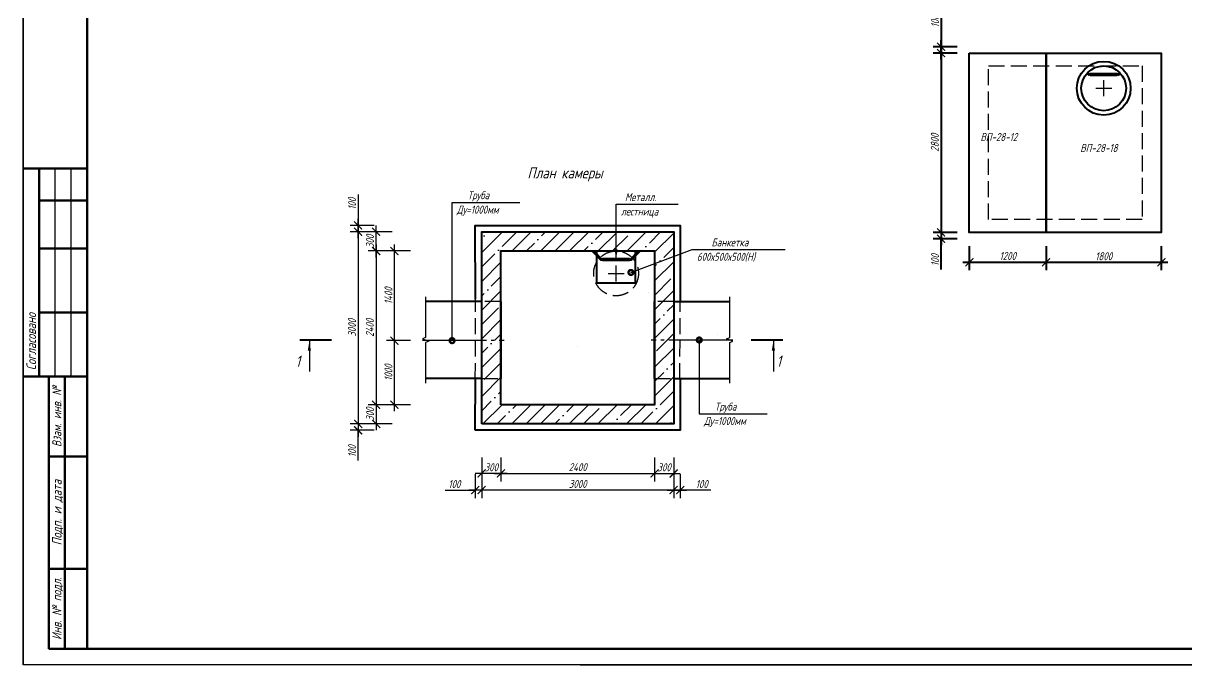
# Model space of a CAD drawing. Header units: millimetres. Extents: x 58188 to 87888, y -57829 to -36829.
# Drawn here: x 58188 to 76366, y -57829 to -47812 of the extents above; entities that cross this region are included whole.
import ezdxf
from ezdxf.enums import TextEntityAlignment as Align

# ---------------------------------------------------------------- set-up
doc = ezdxf.new("R2010")
doc.units = ezdxf.units.MM
doc.set_wipeout_variables(frame=1)
doc.linetypes.add('GOST2.303 4', pattern=[7, 5, -2, 0])
doc.linetypes.add('GOST2.303 5', pattern=[24, 20, -1.5, 1, -1.5])
doc.layers.get('0').update_dxf_attribs({"lineweight": 40})
for name, color, linetype in [('Линии', 7, 'Continuous'), ('Надписи', 7, 'Continuous'), ('СПДС_Надписи', 7, 'Continuous')]:
    doc.layers.add(name, color=color, linetype=linetype)
doc.styles.add('GOST 2.304', font='CS_Gost2304.shx', dxfattribs={"oblique": 15})
doc.dimstyles.new('SPDS', dxfattribs={"dimscale": 50, "dimtxt": 2.5, "dimasz": 2.5, "dimexe": 2.5, "dimexo": 0, "dimtad": 1, "dimdec": 0, "dimrnd": 0.001, "dimdsep": 46, "dimtxsty": 'GOST 2.304', "dimblk": 'ARCHTICK', "dimcen": 2.5, "dimdle": 2, "dimadec": 0, "dimazin": 2, "dimtfac": 1, "dimtdec": 0, "dimtmove": 1, "dimatfit": 3, "dimfxl": 5, "dimfxlon": 1, "dimtolj": 1, "dimtzin": 0, "dimarcsym": 0})

# ---------------------------------------------------------------- blocks, each defined once
blk = doc.blocks.new('*U10')
at = {"ltscale": 50}
blk.add_lwpolyline([(-900, 200), (900, 200), (900, -2600), (-900, -2600)], close=True, dxfattribs=at)
blk.add_circle((0, -350), 350, dxfattribs=at)
at = {"layer": 'Линии'}
for p, q in [((-125, -350), (125, -350)), ((0, -475), (0, -225))]:
    blk.add_line(p, q, dxfattribs=at)
at = {"layer": 'Надписи', "ltscale": 50, "style": 'GOST 2.304', "oblique": 15}
blk.add_text('ВП-28-18', height=125, dxfattribs=at).set_placement((-366.5762665930815, -1344.696464021865))
blk = doc.blocks.new('*U11')
at = {"ltscale": 50}
blk.add_lwpolyline([(-600, 200), (600, 200), (600, -2600), (-600, -2600)], close=True, dxfattribs=at)
at = {"layer": 'Надписи', "ltscale": 50, "style": 'GOST 2.304', "oblique": 15}
blk.add_text('ВП-28-12', height=125, dxfattribs=at).set_placement((-426.0178224612429, -1173.416443613702))
blk = doc.blocks.new('_ArchTick')
at = {"color": 0, "linetype": 'ByBlock', "const_width": 0.15}
blk.add_lwpolyline([(-0.5, -0.5), (0.5, 0.5)], dxfattribs=at)
blk = doc.blocks.new('*D246')
at = {"layer": 'Defpoints', "color": 0, "ltscale": 50, "transparency": 16777216}
for p in [(46714.63048477014, -65452.42520917091), (48045.85539628332, -65452.42520917091), (48045.85539628332, -65552.4252091709)]:
    blk.add_point(p, dxfattribs=at)
at = {"layer": 'Надписи', "color": 0, "lineweight": -2, "ltscale": 50, "transparency": 16777216}
for p, q in [((46714.63048477014, -64915.5839760318), (46714.63048477014, -65452.42520917091)), ((46714.63048477014, -65652.4252091709), (46714.63048477014, -65352.42520917091)), ((46964.63048477014, -65452.42520917091), (46589.63048477014, -65452.42520917091)), ((46964.63048477014, -65552.4252091709), (46589.63048477014, -65552.4252091709))]:
    blk.add_line(p, q, dxfattribs=at)
at = {"layer": 'Надписи', "color": 0, "lineweight": -2, "ltscale": 50, "transparency": 16777216, "xscale": 125, "yscale": 125, "zscale": 125}
for p, rotation in [((46714.63048477014, -65452.42520917091), 90), ((46714.63048477014, -65552.4252091709), 270)]:
    blk.add_blockref('_ArchTick', p, dxfattribs=dict(at, rotation=rotation))
at = {"layer": 'Надписи', "color": 0, "ltscale": 50, "transparency": 16777216, "insert": (46620.88048477015, -65058.83318216354), "char_height": 125, "attachment_point": 5, "rotation": 90, "style": 'GOST 2.304'}
blk.add_mtext('\\A1;100', dxfattribs=at)
blk = doc.blocks.new('*D247')
at = {"layer": 'Defpoints', "color": 0, "ltscale": 50, "transparency": 16777216}
for p in [(48045.85539628332, -65552.4252091709), (46714.63048477014, -68352.4252091709), (48045.85539628332, -68352.4252091709)]:
    blk.add_point(p, dxfattribs=at)
at = {"layer": 'Надписи', "color": 0, "lineweight": -2, "ltscale": 50, "transparency": 16777216}
for p, q in [((46964.63048477014, -65552.4252091709), (46589.63048477014, -65552.4252091709)), ((46714.63048477014, -65452.4252091709), (46714.63048477014, -68452.4252091709)), ((46964.63048477014, -68352.4252091709), (46589.63048477014, -68352.4252091709))]:
    blk.add_line(p, q, dxfattribs=at)
at = {"layer": 'Надписи', "color": 0, "lineweight": -2, "ltscale": 50, "transparency": 16777216, "xscale": 125, "yscale": 125, "zscale": 125}
for p, rotation in [((46714.63048477014, -65552.4252091709), 90), ((46714.63048477014, -68352.4252091709), 270)]:
    blk.add_blockref('_ArchTick', p, dxfattribs=dict(at, rotation=rotation))
at = {"layer": 'Надписи', "color": 0, "ltscale": 50, "transparency": 16777216, "insert": (46616.03919540007, -66952.42520917089), "char_height": 125, "attachment_point": 5, "rotation": 90, "style": 'GOST 2.304'}
blk.add_mtext('\\A1;2800', dxfattribs=at)
blk = doc.blocks.new('*D248')
at = {"layer": 'Defpoints', "color": 0, "ltscale": 50, "transparency": 16777216}
for p in [(46714.63048477014, -68452.4252091709), (48045.85539628332, -68352.4252091709), (48045.85539628332, -68452.4252091709)]:
    blk.add_point(p, dxfattribs=at)
at = {"layer": 'Надписи', "color": 0, "lineweight": -2, "ltscale": 50, "transparency": 16777216}
for p, q in [((46714.63048477014, -68252.4252091709), (46714.63048477014, -68552.4252091709)), ((46964.63048477014, -68352.4252091709), (46589.63048477014, -68352.4252091709)), ((46964.63048477014, -68452.4252091709), (46589.63048477014, -68452.4252091709)), ((46714.63048477014, -68929.72113664162), (46714.63048477014, -68452.4252091709))]:
    blk.add_line(p, q, dxfattribs=at)
at = {"layer": 'Надписи', "color": 0, "lineweight": -2, "ltscale": 50, "transparency": 16777216, "xscale": 125, "yscale": 125, "zscale": 125}
for p, rotation in [((46714.63048477014, -68352.4252091709), 90), ((46714.63048477014, -68452.4252091709), 270)]:
    blk.add_blockref('_ArchTick', p, dxfattribs=dict(at, rotation=rotation))
at = {"layer": 'Надписи', "color": 0, "ltscale": 50, "transparency": 16777216, "insert": (46620.88048477015, -68786.47193050987), "char_height": 125, "attachment_point": 5, "rotation": 90, "style": 'GOST 2.304'}
blk.add_mtext('\\A1;100', dxfattribs=at)
blk = doc.blocks.new('*D249')
at = {"layer": 'Defpoints', "color": 0, "ltscale": 50, "transparency": 16777216}
for p in [(47155.04502928443, -68076.949458285), (48355.04502928443, -68076.949458285), (48355.04502928443, -68819.14570089782)]:
    blk.add_point(p, dxfattribs=at)
at = {"layer": 'Надписи', "color": 0, "lineweight": -2, "ltscale": 50, "transparency": 16777216}
for p, q in [((47155.04502928443, -68569.14570089782), (47155.04502928443, -68944.14570089782)), ((48355.04502928443, -68569.14570089782), (48355.04502928443, -68944.14570089782)), ((47055.04502928443, -68819.14570089782), (48455.04502928443, -68819.14570089782))]:
    blk.add_line(p, q, dxfattribs=at)
at = {"layer": 'Надписи', "color": 0, "lineweight": -2, "ltscale": 50, "transparency": 16777216, "xscale": 125, "yscale": 125, "zscale": 125, "rotation": 180}
blk.add_blockref('_ArchTick', (47155.04502928443, -68819.14570089782), dxfattribs=at)
at = {"layer": 'Надписи', "color": 0, "lineweight": -2, "ltscale": 50, "transparency": 16777216, "xscale": 125, "yscale": 125, "zscale": 125}
blk.add_blockref('_ArchTick', (48355.04502928443, -68819.14570089782), dxfattribs=at)
at = {"layer": 'Надписи', "color": 0, "ltscale": 50, "transparency": 16777216, "insert": (47755.04502928443, -68720.55441152774), "char_height": 125, "attachment_point": 5, "style": 'GOST 2.304'}
blk.add_mtext('\\A1;1200', dxfattribs=at)
blk = doc.blocks.new('*D250')
at = {"layer": 'Defpoints', "color": 0, "ltscale": 50, "transparency": 16777216}
for p in [(48355.04502928443, -68076.949458285), (50155.04502928443, -68076.949458285), (50155.04502928443, -68819.14570089782)]:
    blk.add_point(p, dxfattribs=at)
at = {"layer": 'Надписи', "color": 0, "lineweight": -2, "ltscale": 50, "transparency": 16777216}
for p, q in [((48355.04502928443, -68569.14570089782), (48355.04502928443, -68944.14570089782)), ((50155.04502928443, -68569.14570089782), (50155.04502928443, -68944.14570089782)), ((48255.04502928443, -68819.14570089782), (50255.04502928443, -68819.14570089782))]:
    blk.add_line(p, q, dxfattribs=at)
at = {"layer": 'Надписи', "color": 0, "lineweight": -2, "ltscale": 50, "transparency": 16777216, "xscale": 125, "yscale": 125, "zscale": 125, "rotation": 180}
blk.add_blockref('_ArchTick', (48355.04502928443, -68819.14570089782), dxfattribs=at)
at = {"layer": 'Надписи', "color": 0, "lineweight": -2, "ltscale": 50, "transparency": 16777216, "xscale": 125, "yscale": 125, "zscale": 125}
blk.add_blockref('_ArchTick', (50155.04502928443, -68819.14570089782), dxfattribs=at)
at = {"layer": 'Надписи', "color": 0, "ltscale": 50, "transparency": 16777216, "insert": (49255.04502928443, -68725.39570089782), "char_height": 125, "attachment_point": 5, "style": 'GOST 2.304'}
blk.add_mtext('\\A1;1800', dxfattribs=at)
blk = doc.blocks.new('A$C44D17087')
at = {"ltscale": 50}
for p, q in [((2911.505296360701, 3067.368662000066), (2491.505296360701, 3067.368662000066)), ((2491.505296360701, 3047.368662000066), (2911.505296360701, 3047.368662000066))]:
    blk.add_line(p, q, dxfattribs=at)
at = {"color": 7, "linetype": 'Continuous', "ltscale": 50}
for points in [[(2440.182081272389, 3074.549741464638), (2464.434228548838, 3050.297594188203)], [(2478.576364172564, 3064.439729811929), (2453.913868428295, 3089.102225556213)], [(2924.434228548838, 3064.439729811929), (2949.096724293107, 3089.102225556213)], [(2962.828511449014, 3074.549741464638), (2938.576364172564, 3050.297594188203)]]:
    blk.add_lwpolyline(points, dxfattribs=at)
at = {"ltscale": 50}
for centre, radius in [((2701.505296360701, 2841.718950425508), 420), ((2471.505296360701, 3057.368662000066), 10), ((2491.505296360701, 3057.368662000066), 10), ((2911.505296360701, 3057.368662000066), 10), ((2931.505296360701, 3057.368662000066), 10)]:
    blk.add_circle(centre, radius, dxfattribs=at)
at = {"layer": 'Линии', "ltscale": 50}
blk.add_lwpolyline([(601.5052963607013, 3391.718950425508), (3601.505296360701, 3391.718950425508), (3601.505296360701, 591.7189504255075), (601.5052963607013, 591.7189504255075), (601.5052963607013, 3391.718950425508)], dxfattribs=at)
at = {"layer": 'Линии', "linetype": 'GOST2.303 4', "ltscale": 50}
blk.add_lwpolyline([(901.5052963607013, 791.7189504255075), (901.5052963607013, 3191.718950425508), (3301.505296360701, 3191.718950425508), (3301.505296360701, 791.7189504255075)], close=True, dxfattribs=at)
at = {"ltscale": 50}
for name, p in [('*U11', (1201.505296360701, 3191.718950425508)), ('*U10', (2701.505296360701, 3191.718950425508))]:
    blk.add_blockref(name, p, dxfattribs=at)
at = {"layer": 'Надписи', "linetype": 'Continuous', "ltscale": 50, "style": 'GOST 2.304', "oblique": 15}
blk.add_text('План покрытия', height=175, dxfattribs=at).set_placement((1150.093788368409, 4003.986965816992))
at = {"layer": 'Надписи', "ltscale": 50}
for base, p1, p2, picture, middle in [((161.0907518464082, 3491.718950425508), (1492.315663359594, 3391.718950425508), (1492.315663359594, 3491.718950425508), '*D246', (161.0907518464082, 3885.310977432877)), ((161.0907518464082, 491.7189504255075), (1492.315663359594, 591.7189504255075), (1492.315663359594, 491.7189504255075), '*D248', (161.0907518464082, 157.6722290865437))]:
    dim = blk.add_linear_dim(base=base, p1=p1, p2=p2, angle=90, dimstyle='SPDS', override={"dimscale": 50}, dxfattribs=at)
    dim.commit()
    dim.dimension.update_dxf_attribs({"geometry": picture, "text_midpoint": middle, "dimtype": 128, "insert": (-46553.53973292373, 68944.14415959641)})
dim = blk.add_linear_dim(base=(161.0907518464082, 591.7189504255075), p1=(1492.315663359594, 3391.718950425508), p2=(1492.315663359594, 591.7189504255075), angle=90, dimstyle='SPDS', override={"dimscale": 50}, dxfattribs=at)
dim.commit()
dim.dimension.update_dxf_attribs({"geometry": '*D247', "text_midpoint": (62.49946247633488, 1991.718950425522), "insert": (-46553.53973292373, 68944.14415959641)})
for base, p1, p2, picture, middle in [((1801.505296360701, 124.9984586985956), (601.5052963607013, 867.1947013114113), (1801.505296360701, 867.1947013114113), '*D249', (1201.505296360701, 223.589748068669)), ((3601.505296360701, 124.9984586985956), (1801.505296360701, 867.1947013114113), (3601.505296360701, 867.1947013114113), '*D250', (2701.505296360701, 218.7484586985956))]:
    dim = blk.add_linear_dim(base=base, p1=p1, p2=p2, dimstyle='SPDS', override={"dimscale": 50}, dxfattribs=at)
    dim.commit()
    dim.dimension.update_dxf_attribs({"geometry": picture, "text_midpoint": middle, "insert": (-46553.53973292373, 68944.14415959641)})

msp = doc.modelspace()

# ---------------------------------------------------------------- hatches: boundary and pattern name
at = {"layer": 'Линии', "ltscale": 50}
h = msp.add_hatch(dxfattribs=at)
h.set_pattern_fill('ANSI35', color=256, scale=50, style=0)
h.set_pattern_definition([(45, (0, 0), (-224.5064030267288, 224.5064030267288), []), (45, (224.5065, 0), (-224.5064030267288, 224.5064030267288), [396.875, -79.375, 0, -79.375])])
h.paths.add_polyline_path([(68350.17708350174, -51067.73408907466), (65350.17708350174, -51067.73408907466), (65350.17708350174, -54067.73408907466), (68350.17708350174, -54067.73408907466)])
h.paths.add_polyline_path([(68050.17708350174, -51367.73408907466), (68050.17708350174, -53767.73408907466), (65650.17708350174, -53767.73408907466), (65650.17708350174, -51367.73408907466)], flags=16)

# ---------------------------------------------------------------- linework, layer by layer
at = {"ltscale": 50}
for p, q in [((67150.17708350174, -51867.73408907466), (67150.17708350174, -51367.73408907466)), ((67150.17708350174, -51367.73408907466), (67750.17708350174, -51367.73408907466)), ((67750.17708350174, -51367.73408907466), (67750.17708350174, -51867.73408907466)), ((67660.17708350174, -51492.0843775001), (67240.17708350174, -51492.0843775001)), ((67240.17708350174, -51512.0843775001), (67660.17708350174, -51512.0843775001)), ((67750.17708350174, -51867.73408907466), (67150.17708350174, -51867.73408907466)), ((65350.17708350174, -52157.89697487904), (64474.81662131049, -52157.89697487904)), ((65650.17708350174, -52157.89697487904), (65650.17708350174, -52157.89697487904)), ((65650.17708350174, -52157.89697487904), (65650.17708350174, -53357.89697487904)), ((67961.61651289201, -52016.60811205648), (67961.61651289204, -52016.60811205648)), ((68050.17708350174, -52157.89697487904), (68050.17708350175, -52157.89697487904)), ((68050.17708350174, -53357.89697487904), (68050.17708350174, -52157.89697487904)), ((68350.17708350174, -52157.89697487904), (69225.53754569299, -52157.89697487904)), ((68050.17708350174, -52518.86006609278), (68050.17708350174, -52518.86006609278)), ((65650.17708350174, -52767.73408907466), (65650.17708350174, -52767.73408907466)), ((65350.17708350174, -53357.89697487904), (64474.81662131049, -53357.89697487904)), ((65250.17708350174, -54167.73408907466), (65251.71358895331, -53357.89697487904)), ((65650.17708350174, -53357.89697487904), (65650.17708350174, -53357.89697487904)), ((68050.17708350174, -53357.89697487904), (68050.17708350174, -53357.89697487904)), ((68350.17708350174, -53357.89697487904), (69225.53754569298, -53357.89697487904)), ((67750.17708350174, -54167.73408907466), (65250.17708350174, -54167.73408907466))]:
    msp.add_line(p, q, dxfattribs=at)
at = {"lineweight": 25, "ltscale": 50}
for p, q in [((67682.27994928359, -51702.79165102698), (68637.857314599, -51345.60248897105)), ((68637.857314599, -51345.60248897105), (70089.59161540744, -51345.60248897105))]:
    msp.add_line(p, q, dxfattribs=at)
at = {"ltscale": 50}
for points in [[(65254.53005756244, -52120.89009741557), (65250.17708350174, -50967.73408907466), (68450.17708350174, -50967.73408907466), (68451.64472463781, -52157.89697487904)], [(68450.17708350174, -53357.89697487904), (68450.17708350174, -54167.73408907466), (67750.17708350174, -54167.73408907466)]]:
    msp.add_lwpolyline(points, dxfattribs=at)
for points in [[(65350.17708350174, -54067.73408907466), (65350.17708350174, -51067.73408907466), (68350.17708350174, -51067.73408907466), (68350.17708350174, -54067.73408907466)], [(65650.17708350174, -53767.73408907466), (65650.17708350174, -51367.73408907466), (68050.17708350174, -51367.73408907466), (68050.17708350174, -53767.73408907466)]]:
    msp.add_lwpolyline(points, close=True, dxfattribs=at)
at = {"color": 7, "linetype": 'Continuous', "ltscale": 50}
for points in [[(67227.2481513136, -51495.01330968823), (67099.96893070002, -51367.73408907466), (67085.8267950763, -51381.87622469838), (67213.10601568987, -51509.15544531196)], [(67673.10601568987, -51495.01330968823), (67800.38523630345, -51367.73408907466), (67814.52737192718, -51381.87622469838), (67687.2481513136, -51509.15544531196)]]:
    msp.add_lwpolyline(points, dxfattribs=at)
at = {"lineweight": 25, "ltscale": 50, "const_width": 75}
msp.add_lwpolyline([(67701.02994928359, -51702.79165102698, 1), (67663.52994928359, -51702.79165102698, 1)], format="xyb", close=True, dxfattribs=at)
at = {"linetype": 'Continuous', "lineweight": 25, "ltscale": 50, "const_width": 35}
for points in [[(62508.15532294993, -52757.89697487904), (63008.15532294993, -52757.89697487904)], [(70057.52423401695, -52757.89697487904), (69557.52423401695, -52757.89697487904)]]:
    msp.add_lwpolyline(points, dxfattribs=at)
at = {"ltscale": 50}
for centre in [(67220.17708350174, -51502.0843775001), (67240.17708350174, -51502.0843775001), (67660.17708350174, -51502.0843775001), (67680.17708350174, -51502.0843775001)]:
    msp.add_circle(centre, 10, dxfattribs=at)
at = {"layer": 'Линии'}
for p, q in [((67450.17708350174, -51842.73408907466), (67450.17708350174, -51592.73408907466)), ((67325.17708350174, -51717.73408907466), (67575.17708350174, -51717.73408907466))]:
    msp.add_line(p, q, dxfattribs=at)
at = {"layer": 'Линии', "linetype": 'GOST2.303 4', "ltscale": 50}
for p, q in [((65250.17708350174, -53367.73408907466), (65254.53005756244, -52120.89009741557)), ((65650.17708350174, -52157.89697487904), (65350.17708350174, -52157.89697487904)), ((68350.17708350174, -52157.89697487904), (68050.17708350175, -52157.89697487904)), ((68447.29175057712, -53367.22485123019), (68451.64472463781, -52120.3808595711)), ((65350.17708350174, -53357.89697487904), (65650.17708350174, -53357.89697487904)), ((68050.17708350174, -53357.89697487904), (68350.17708350174, -53357.89697487904)), ((67750.17708350174, -54167.73408907466), (66550.17708350174, -54167.73408907466))]:
    msp.add_line(p, q, dxfattribs=at)
at = {"layer": 'Линии', "linetype": 'GOST2.303 5', "ltscale": 50}
for p, q in [((64424.81662131049, -52757.89697487904), (65700.17708350174, -52757.89697487904)), ((69275.53754569299, -52757.89697487904), (68000.17708350174, -52757.89697487904))]:
    msp.add_line(p, q, dxfattribs=at)
at = {"layer": 'Линии', "ltscale": 50}
for points in [[(64474.81662131049, -52082.89597487903), (64474.81662131049, -52716.89697487904), (64424.81662131049, -52738.89697487904), (64524.81662131049, -52776.89697487904), (64474.81662131049, -52798.89697487904), (64474.81662131049, -53432.89797487904)], [(69225.53754569298, -53432.89797487905), (69225.53754569299, -52798.89697487904), (69275.53754569299, -52776.89697487904), (69175.53754569299, -52738.89697487904), (69225.53754569299, -52716.89697487904), (69225.53754569299, -52082.89597487904)]]:
    msp.add_lwpolyline(points, dxfattribs=at)
at = {"layer": 'Линии', "linetype": 'GOST2.303 4', "ltscale": 50}
msp.add_circle((67450.17708350174, -51717.73408907466), 350, dxfattribs=at)
at = {"layer": 'Надписи'}
for p, q in [((58188.12519405676, -57828.77945806133), (58188.12519405676, -36828.77945806133)), ((58188.12523565596, -36828.779456626), (58188.12523565596, -57828.779456626)), ((87888.12519405676, -57828.77945806133), (58188.12519405676, -57828.77945806133)), ((66888.12519405676, -57828.77945806133), (87888.12519405676, -57828.77945806133))]:
    msp.add_line(p, q, dxfattribs=at)
at = {"layer": 'Надписи', "lineweight": 60}
for p, q in [((59188.12519405676, -37078.77945806133), (59188.12519405676, -57578.77945806133)), ((59188.12519405676, -57578.77945806133), (87638.12519405676, -57578.77945806133))]:
    msp.add_line(p, q, dxfattribs=at)
at = {"layer": 'Надписи', "linetype": 'Continuous', "lineweight": 60}
for p, q in [((58188.12519405676, -50078.77945806133), (59188.12519405676, -50078.77945806133)), ((58438.12519405676, -53328.77945806133), (58438.12519405676, -50078.77945806133)), ((58438.12519405676, -50578.77945806133), (59188.12519405676, -50578.77945806133)), ((58438.12519405676, -51328.77945806133), (59188.12519405676, -51328.77945806133)), ((58438.12519405676, -52328.77945806133), (59188.12519405676, -52328.77945806133)), ((58188.12519405676, -53328.77945806133), (59188.12519405676, -53328.77945806133)), ((58588.12519405676, -53328.77945806133), (59188.12519405676, -53328.77945806133)), ((58588.12519405676, -57578.77945806133), (58588.12519405676, -53328.77945806133)), ((58838.12519405676, -57578.77945806133), (58838.12519405676, -53328.77945806133)), ((59188.12519405676, -57578.77945806133), (59188.12519405676, -53328.77945806133)), ((58588.12519405676, -54578.77945806133), (59188.12519405676, -54578.77945806133)), ((58588.12519405676, -56328.77945806133), (59188.12519405676, -56328.77945806133)), ((58588.12519405676, -57578.77945806133), (59188.12519405676, -57578.77945806133))]:
    msp.add_line(p, q, dxfattribs=at)
at = {"layer": 'Надписи', "linetype": 'Continuous', "lineweight": 25}
for p, q in [((58188.12519405676, -53328.77945806133), (58188.12519405676, -50078.77945806133)), ((58688.12519405676, -53328.77945806133), (58688.12519405676, -50078.77945806133)), ((58938.12519405676, -53328.77945806133), (58938.12519405676, -50078.77945806133)), ((59188.12519405676, -53328.77945806133), (59188.12519405676, -50078.77945806133))]:
    msp.add_line(p, q, dxfattribs=at)
at = {"layer": 'Надписи', "ltscale": 50}
for p, q in [((63419.84068073876, -50487.16658602063), (63419.84068073876, -50967.73408907464)), ((64887.66240428468, -52767.73408907466), (64887.6624042511, -50609.4199707985)), ((64887.6624042511, -50609.4199707985), (65947.7266076427, -50609.4199707985)), ((67450.17708350174, -51492.08437750009), (67450.17708349228, -50638.52081646919)), ((67450.17708349228, -50638.52081646919), (68421.17073254618, -50638.52081646919)), ((63419.84068073876, -51167.73408907464), (63419.84068073876, -50867.73408907464)), ((63669.84068073876, -50967.73408907464), (63294.84068073876, -50967.73408907464)), ((63669.84068073876, -51067.73408907464), (63294.84068073876, -51067.73408907464)), ((63669.84068073876, -51067.73408907464), (63294.84068073876, -51067.73408907464)), ((63419.84068073876, -50967.73408907464), (63419.84068073876, -54167.73408907464)), ((63951.4691976166, -51067.73408907464), (63576.4691976166, -51067.73408907464)), ((63701.4691976166, -51467.73408907464), (63701.4691976166, -50967.73408907464)), ((63951.4691976166, -51367.73408907464), (63576.4691976166, -51367.73408907464)), ((64237.24173725941, -51367.73408907464), (63862.24173725941, -51367.73408907464)), ((63987.24173725941, -52867.73408907466), (63987.24173725941, -51267.73408907464)), ((63987.24173725941, -53867.73408907464), (63987.24173725941, -52667.73408907466)), ((64237.24173725941, -52767.73408907466), (63862.24173725941, -52767.73408907466)), ((64237.24173725941, -52767.73408907466), (63862.24173725941, -52767.73408907466)), ((68749.44982274767, -52757.89697487904), (68749.44982275963, -53909.78717131614)), ((63951.4691976166, -53767.73408907464), (63576.4691976166, -53767.73408907464)), ((63701.4691976166, -53667.73408907464), (63701.4691976166, -54167.73408907464)), ((64237.24173725941, -53767.73408907464), (63862.24173725941, -53767.73408907464)), ((63419.84068073876, -53967.73408907464), (63419.84068073876, -54267.73408907464)), ((68749.44982275963, -53909.78717131614), (69809.51402615124, -53909.78717131614)), ((63669.84068073876, -54067.73408907464), (63294.84068073876, -54067.73408907464)), ((63669.84068073876, -54067.73408907464), (63294.84068073876, -54067.73408907464)), ((63669.84068073876, -54167.73408907464), (63294.84068073876, -54167.73408907464)), ((63419.84068073876, -54638.36319623078), (63419.84068073876, -54167.73408907464)), ((63951.4691976166, -54067.73408907464), (63576.4691976166, -54067.73408907464)), ((65350.17708350174, -54591.93417970955), (65350.17708350174, -54966.93417970955)), ((65650.17708350174, -54591.93417970955), (65650.17708350174, -54966.93417970955)), ((68050.17708350174, -54591.93417970955), (68050.17708350174, -54966.93417970955)), ((68350.17708350174, -54591.93417970955), (68350.17708350174, -54966.93417970955)), ((65750.17708350174, -54841.93417970955), (65250.17708350174, -54841.93417970955)), ((65250.17708350174, -54851.73931213282), (65250.17708350174, -55226.73931213282)), ((65350.17708350174, -54851.73931213282), (65350.17708350174, -55226.73931213282)), ((65350.17708350174, -54851.73931213282), (65350.17708350174, -55226.73931213282)), ((67950.17708350174, -54841.93417970955), (68450.17708350174, -54841.93417970955)), ((68350.17708350174, -54851.73931213282), (68350.17708350174, -55226.73931213282)), ((68350.17708350174, -54851.73931213282), (68350.17708350174, -55226.73931213282)), ((68450.17708350174, -54851.73931213282), (68450.17708350174, -55226.73931213282)), ((64779.5479763456, -55101.73931213282), (65250.17708350174, -55101.73931213282)), ((65450.17708350174, -55101.73931213282), (65150.17708350174, -55101.73931213282)), ((68450.17708350174, -55101.73931213282), (65250.17708350174, -55101.73931213282)), ((68250.17708350174, -55101.73931213282), (68550.17708350174, -55101.73931213282)), ((68930.74458655575, -55101.73931213282), (68450.17708350174, -55101.73931213282))]:
    msp.add_line(p, q, dxfattribs=at)
at = {"layer": 'Надписи', "ltscale": 50, "const_width": 75}
for points in [[(64906.41240428468, -52767.73408907466, 1), (64868.91240428468, -52767.73408907466, 1)], [(68768.19982274767, -52757.89697487904, 1), (68730.69982274767, -52757.89697487904, 1)]]:
    msp.add_lwpolyline(points, format="xyb", close=True, dxfattribs=at)
at = {"layer": 'Надписи', "ltscale": 50}
msp.add_solid([(67450.17708350174, -51492.08437750009), (67425.03807202575, -51341.85931115614), (67475.31609497439, -51341.85931115559)], dxfattribs=at)
at = {"layer": 'СПДС_Надписи', "ltscale": 50}
for p, q in [((63803.9265470453, -51367.73408907464), (63576.4691976166, -51367.73408907464)), ((63701.4691976166, -51267.73408907464), (63701.4691976166, -53867.73408907464)), ((63803.9265470453, -53767.73408907464), (63576.4691976166, -53767.73408907464)), ((65550.17708350174, -54841.93417970955), (68150.17708350174, -54841.93417970955)), ((65650.17708350174, -54728.83509738243), (65650.17708350174, -54966.93417970955)), ((68050.17708350174, -54802.45866133284), (68050.17708350174, -54966.93417970955))]:
    msp.add_line(p, q, dxfattribs=at)
at = {"layer": 'СПДС_Надписи', "linetype": 'Continuous', "ltscale": 50}
for p, q in [((69033.88238927457, -52671.73356696358), (69033.88238927457, -52671.73356696358)), ((69033.88238927457, -52671.73356696358), (69033.88238927457, -52671.73356696358)), ((66850.17708350181, -52862.78302570012), (66850.17708350181, -52862.78302570012)), ((66850.17708350181, -52862.78302570012), (66850.17708350181, -52862.78302570012))]:
    msp.add_line(p, q, dxfattribs=at)

# ---------------------------------------------------------------- block references
at = {"ltscale": 50}
msp.add_blockref('A$C44D17087', (72367.07652230375, -51668.58979796692), dxfattribs=at)
at = {"layer": 'Надписи', "ltscale": 50, "xscale": 125, "yscale": 125, "zscale": 125}
for p, rotation in [((63419.84068073876, -50967.73408907464), 90), ((63419.84068073876, -51067.73408907464), 90), ((63419.84068073876, -51067.73408907464), 270), ((63701.4691976166, -51067.73408907464), 90), ((63701.4691976166, -51367.73408907464), 270), ((63987.24173725941, -51367.73408907464), 90), ((63987.24173725941, -52767.73408907466), 270), ((63987.24173725941, -52767.73408907466), 90), ((63701.4691976166, -53767.73408907464), 90), ((63987.24173725941, -53767.73408907464), 270), ((63419.84068073876, -54067.73408907464), 90), ((63419.84068073876, -54067.73408907464), 270), ((63419.84068073876, -54167.73408907464), 270), ((63701.4691976166, -54067.73408907464), 270), ((65350.17708350174, -54841.93417970955), 180), ((68050.17708350174, -54841.93417970955), 180), ((65250.17708350174, -55101.73931213282), 180), ((65350.17708350174, -55101.73931213282), 180), ((68350.17708350174, -55101.73931213282), 180)]:
    msp.add_blockref('_ArchTick', p, dxfattribs=dict(at, rotation=rotation))
for p in [(65650.17708350174, -54841.93417970955), (68350.17708350174, -54841.93417970955), (65350.17708350174, -55101.73931213282), (68350.17708350174, -55101.73931213282), (68450.17708350174, -55101.73931213282)]:
    msp.add_blockref('_ArchTick', p, dxfattribs=at)
at = {"layer": 'СПДС_Надписи', "ltscale": 50, "xscale": 125, "yscale": 125, "zscale": 125}
for p, rotation in [((63701.4691976166, -51367.73408907464), 90), ((63701.4691976166, -53767.73408907464), 270), ((65650.17708350174, -54841.93417970955), 180)]:
    msp.add_blockref('_ArchTick', p, dxfattribs=dict(at, rotation=rotation))
msp.add_blockref('_ArchTick', (68050.17708350174, -54841.93417970955), dxfattribs=at)

# ---------------------------------------------------------------- texts
at = {"layer": 'Надписи', "linetype": 'Continuous', "ltscale": 50, "style": 'GOST 2.304', "oblique": 15}
msp.add_text('План камеры', height=175, dxfattribs=at).set_placement((66064.32070932069, -50235.58296054103))
at = {"layer": 'Надписи', "ltscale": 50, "style": 'GOST 2.304', "oblique": 15}
for s, p in [('Труба ', (65130.63518141996, -50559.4199707985)), ('Металл.', (67587.67708349228, -50588.52081646919)), ('Ду=1000мм', (64962.6624042511, -50784.4199707985)), ('лестница', (67525.17708349228, -50813.52081646919)), ('Труба ', (68992.4225999285, -53859.78717131614)), ('Ду=1000мм', (68824.44982275963, -54084.78717131614))]:
    msp.add_text(s, height=125, dxfattribs=at).set_placement(p)
at = {"layer": 'Надписи', "linetype": 'Continuous', "style": 'GOST 2.304', "oblique": 15}
msp.add_text('Согласовано', height=150, rotation=90, dxfattribs=at).set_placement((58313.12519405676, -53228.77945806133), align=Align.MIDDLE_LEFT)
for s, height, width, p in [('Взам. инв. №', 140.634375, 0.9754172724538884, (58713.12519405676, -53953.77945806133)), ('Инв. № подл.', 146.487890625, 0.9701800907458173, (58713.12519405676, -56953.77945806133))]:
    msp.add_text(s, height=height, rotation=90, dxfattribs=dict(at, width=width)).set_placement(p, align=Align.MIDDLE_CENTER)
msp.add_text('Подп. и дата', height=150, rotation=90, dxfattribs=at).set_placement((58713.12519405676, -55453.77945806133), align=Align.MIDDLE_CENTER)
at = {"layer": 'Надписи', "ltscale": 50, "char_height": 125, "attachment_point": 5, "rotation": 90, "style": 'GOST 2.304'}
for s, insert in [('\\A1;100', (63326.09068073877, -50630.41579215236)), ('\\A1;300', (63605.13036285177, -51217.73408907464)), ('\\A1;1400', (63893.49173725942, -52067.73408907464)), ('\\A1;3000', (63323.50184597394, -52567.73408907463)), ('\\A1;1000', (63893.49173725942, -53267.73408907464)), ('\\A1;300', (63605.13036285177, -53917.73408907464)), ('\\A1;100', (63326.09068073877, -54495.11399009904))]:
    msp.add_mtext(s, dxfattribs=dict(at, insert=insert))
at = {"layer": 'Надписи', "ltscale": 50, "char_height": 125, "attachment_point": 5, "style": 'GOST 2.304'}
for s, insert in [('\\A1;300', (65500.17708350174, -54745.59534494473)), ('\\A1;300', (68200.17708350174, -54745.59534494473)), ('\\A1;100', (64922.79718247734, -55007.98931213282)), ('\\A1;3000', (66850.17708350174, -55005.40047736799)), ('\\A1;100', (68787.49538042402, -55007.98931213282))]:
    msp.add_mtext(s, dxfattribs=dict(at, insert=insert))

# ---------------------------------------------------------------- wipeouts: each hides what was drawn before it
at = {"color": 7, "lineweight": 25, "ltscale": 50, "true_color": 0xffffff}
for points in [[(62608.155322949926, -53000.396974879055), (62444.37310559904, -53000.396974879055), (62444.37310559904, -53175.39697487905), (62608.155322949926, -53175.39697487905)], [(70121.30645136783, -53000.396974879055), (69957.52423401695, -53000.396974879055), (69957.52423401695, -53175.39697487905), (70121.30645136783, -53175.39697487905)]]:
    msp.add_wipeout(points, dxfattribs=at)

# ---------------------------------------------------------------- next in the draw order: linework, layer by layer
at = {"linetype": 'Continuous', "lineweight": 25, "ltscale": 50}
for p, q in [((62658.15532294993, -52775.39697487904), (62658.15532294993, -53250.39697487904)), ((69907.52423401695, -52775.39697487904), (69907.52423401695, -53250.39697487904))]:
    msp.add_line(p, q, dxfattribs=at)
for points in [[(62658.15532294993, -52775.39697487904), (62683.29433442424, -52925.62204122327), (62633.01631147561, -52925.62204122327)], [(69907.52423401695, -52775.39697487904), (69932.66324549128, -52925.62204122327), (69882.38522254262, -52925.62204122327)]]:
    msp.add_solid(points, dxfattribs=at)

# ---------------------------------------------------------------- next in the draw order: texts
at = {"linetype": 'Continuous', "lineweight": 25, "ltscale": 50, "style": 'GOST 2.304', "oblique": 15}
for p in [(62444.37310559904, -53175.39697487904), (69957.52423401695, -53175.39697487904)]:
    msp.add_text('1', height=175, dxfattribs=at).set_placement(p)
at = {"layer": 'СПДС_Надписи', "ltscale": 50, "insert": (63602.87790824653, -52567.73408907463), "char_height": 125, "attachment_point": 5, "rotation": 90, "style": 'GOST 2.304', "bg_fill": 3, "box_fill_scale": 1.1, "bg_fill_color": 256, "bg_fill_true_color": 13158600, "bg_fill_transparency": 0}
msp.add_mtext('\\A1;2400', dxfattribs=at)
at = {"layer": 'СПДС_Надписи', "ltscale": 50, "insert": (66850.17708350174, -54743.34289033947), "char_height": 125, "attachment_point": 5, "style": 'GOST 2.304', "bg_fill": 3, "box_fill_scale": 1.1, "bg_fill_color": 256, "bg_fill_true_color": 13158600, "bg_fill_transparency": 0}
msp.add_mtext('\\A1;2400', dxfattribs=at)

# ---------------------------------------------------------------- next in the draw order: wipeouts: each hides what was drawn before it
at = {"color": 7, "lineweight": 25, "ltscale": 50, "true_color": 0xffffff}
for points in [[(68940.72764047627, -51295.60248897105), (69786.72128953016, -51295.60248897105), (69786.72128953016, -51170.60248897105), (68940.72764047627, -51170.60248897105)], [(68712.857314599, -51520.60248897105), (70014.59161540744, -51520.60248897105), (70014.59161540744, -51395.60248897105), (68712.857314599, -51395.60248897105)]]:
    msp.add_wipeout(points, dxfattribs=at)

# ---------------------------------------------------------------- next in the draw order: texts
at = {"lineweight": 25, "ltscale": 50, "style": 'GOST 2.304', "oblique": 15}
for s, p in [('Банкетка', (68940.72764047627, -51295.60248897105)), ('600х500х500(Н)', (68712.857314599, -51520.60248897105))]:
    msp.add_text(s, height=125, dxfattribs=at).set_placement(p)

doc.saveas('drawing.dxf')
